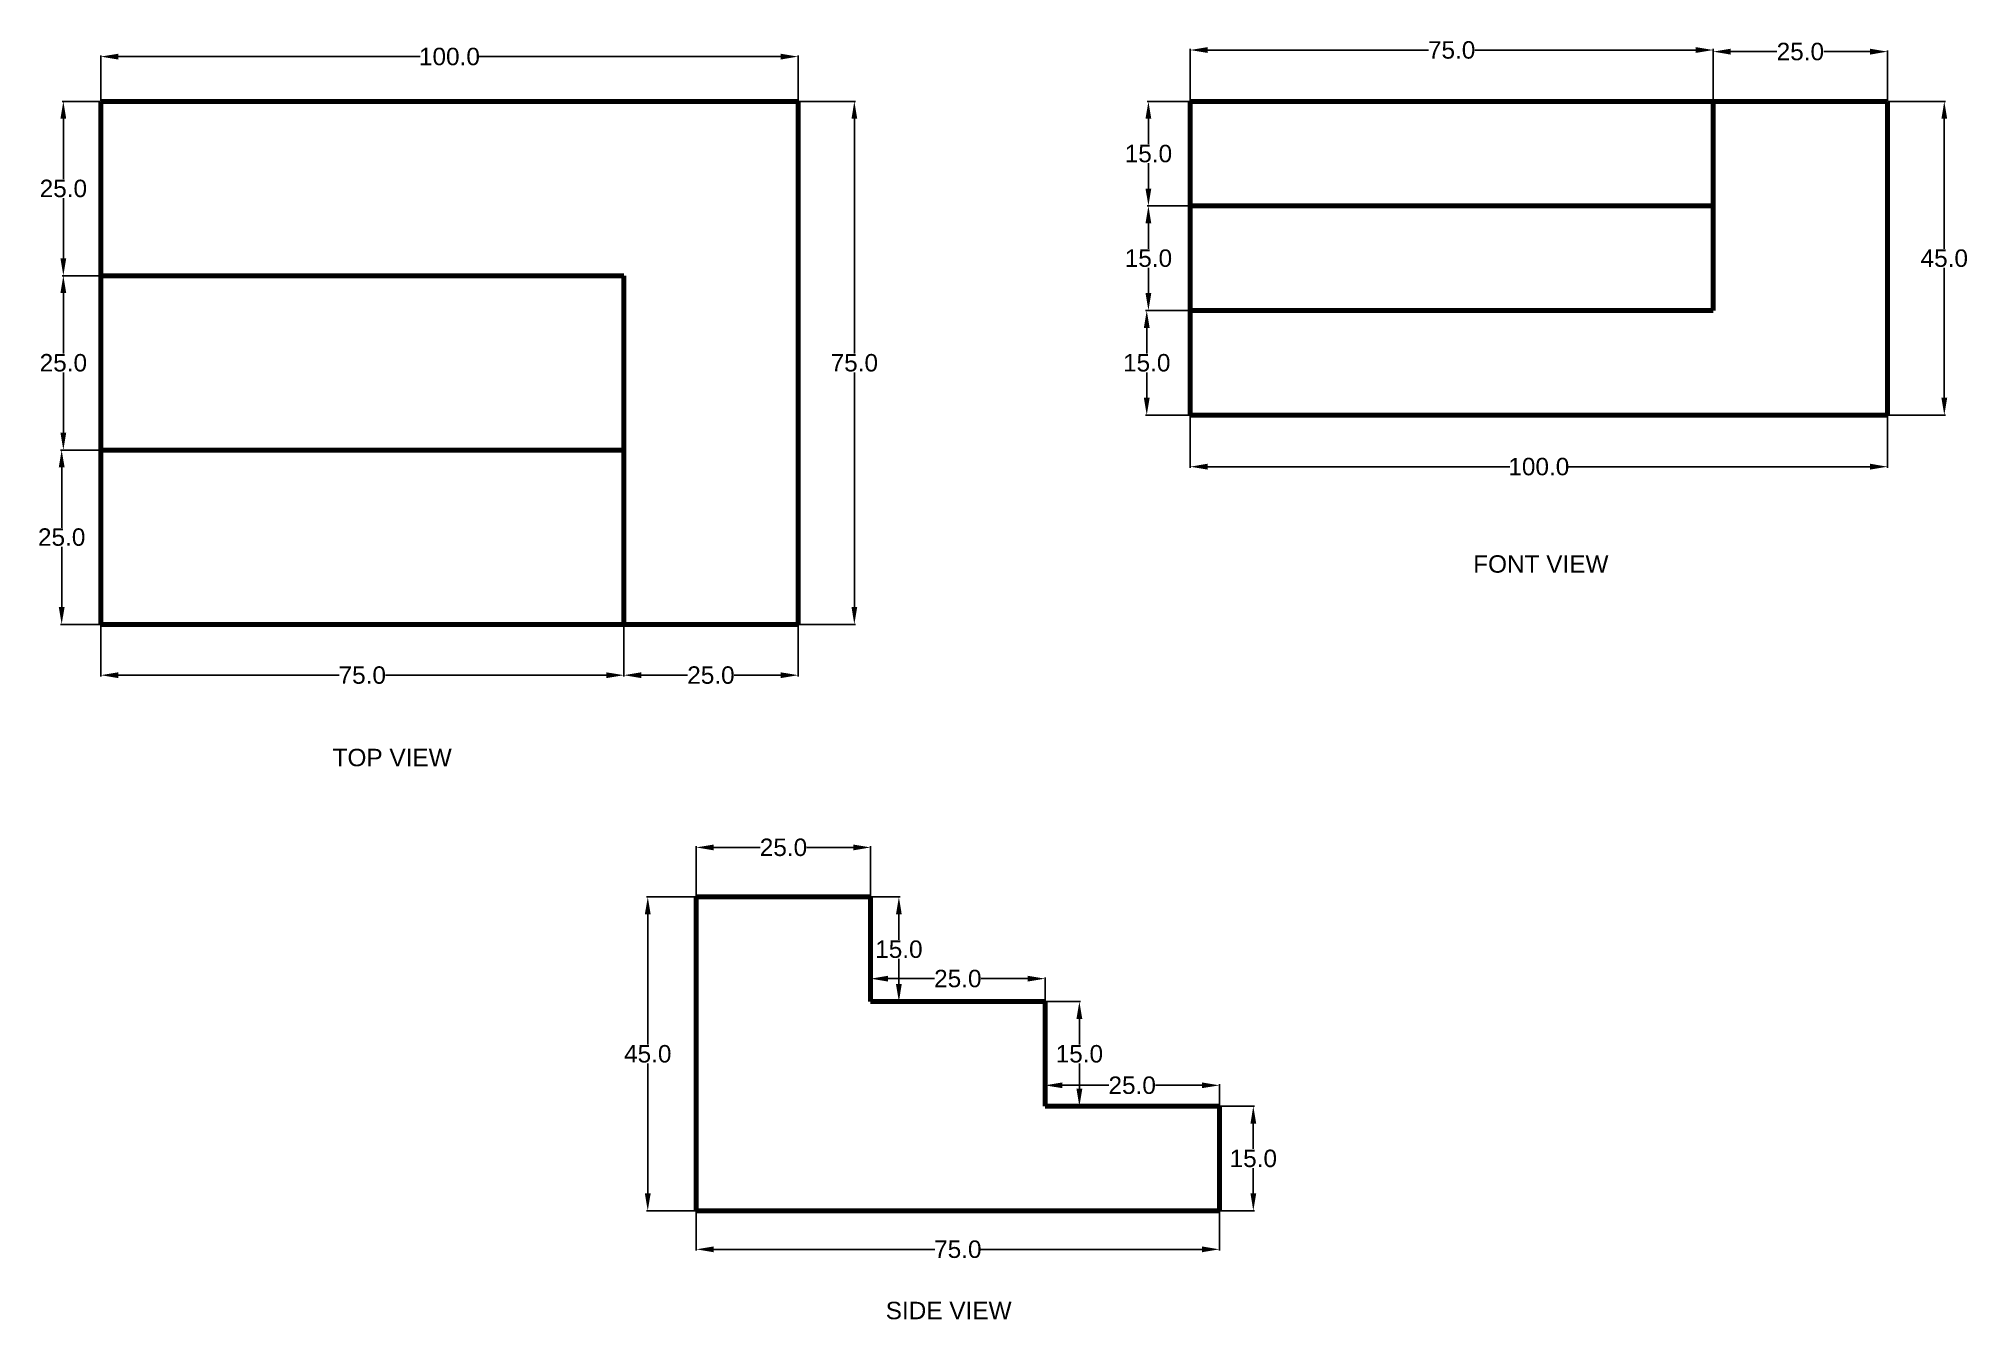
# Model space of a CAD drawing. Header units: millimetres. Extents: x -36 to 241, y 139 to 323.
import ezdxf

# ---------------------------------------------------------------- set-up
doc = ezdxf.new("R2010")
doc.units = ezdxf.units.MM
doc.layers.add('thick continuous', color=7, linetype='Continuous', lineweight=30)
doc.styles.get("Standard").update_dxf_attribs({"font": 'Arial.ttf'})
doc.dimstyles.get("Standard").update_dxf_attribs({"dimtxt": 2.5, "dimasz": 2.5, "dimexe": 0.18, "dimexo": 0.0625, "dimgap": 0.09, "dimtad": 0, "dimtih": 1, "dimtoh": 1, "dimdec": 1, "dimzin": 0, "dimdsep": 46, "dimtxsty": 'Standard', "dimcen": 0.09, "dimadec": 0, "dimazin": 0, "dimtfac": 1, "dimtdec": 1, "dimtofl": 0, "dimtmove": 0, "dimatfit": 3, "dimfxl": 1, "dimtolj": 1, "dimtzin": 0, "dimarcsym": 0})

# ---------------------------------------------------------------- blocks, each defined once
blk = doc.blocks.new('*D1')
at = {"layer": 'Defpoints', "color": 0, "transparency": 16777216}
for p in [(-26.87, 313.81), (-32.23, 288.81), (-26.87, 288.81)]:
    blk.add_point(p, dxfattribs=at)
at = {"layer": 'thick continuous', "color": 0, "lineweight": -2, "transparency": 16777216}
for p, q in [((-26.93, 313.81), (-32.41, 313.81)), ((-32.23, 311.31), (-32.23, 302.67)), ((-32.23, 291.31), (-32.23, 299.94)), ((-26.93, 288.81), (-32.41, 288.81))]:
    blk.add_line(p, q, dxfattribs=at)
at = {"layer": 'thick continuous', "color": 0, "transparency": 16777216}
for points in [[(-32.65, 311.31), (-31.82, 311.31), (-32.23, 313.81)], [(-32.65, 291.31), (-31.82, 291.31), (-32.23, 288.81)]]:
    blk.add_solid(points, dxfattribs=at)
at = {"layer": 'thick continuous', "color": 0, "lineweight": 5, "transparency": 16777216, "insert": (-32.23, 301.31), "char_height": 2.5, "attachment_point": 5}
blk.add_mtext('\\A1;25.0', dxfattribs=at)
blk = doc.blocks.new('*D2')
at = {"layer": 'Defpoints', "color": 0, "transparency": 16777216}
for p in [(-26.87, 288.81), (-32.23, 263.81), (-26.87, 263.81)]:
    blk.add_point(p, dxfattribs=at)
at = {"layer": 'thick continuous', "color": 0, "lineweight": -2, "transparency": 16777216}
for p, q in [((-26.93, 288.81), (-32.41, 288.81)), ((-32.23, 286.31), (-32.23, 277.67)), ((-32.23, 266.31), (-32.23, 274.94)), ((-26.93, 263.81), (-32.41, 263.81))]:
    blk.add_line(p, q, dxfattribs=at)
at = {"layer": 'thick continuous', "color": 0, "transparency": 16777216}
for points in [[(-32.65, 286.31), (-31.82, 286.31), (-32.23, 288.81)], [(-32.65, 266.31), (-31.82, 266.31), (-32.23, 263.81)]]:
    blk.add_solid(points, dxfattribs=at)
at = {"layer": 'thick continuous', "color": 0, "lineweight": 5, "transparency": 16777216, "insert": (-32.23, 276.31), "char_height": 2.5, "attachment_point": 5}
blk.add_mtext('\\A1;25.0', dxfattribs=at)
blk = doc.blocks.new('*D3')
at = {"layer": 'Defpoints', "color": 0, "transparency": 16777216}
for p in [(-26.87, 263.81), (-32.47, 238.81), (-26.87, 238.81)]:
    blk.add_point(p, dxfattribs=at)
at = {"layer": 'thick continuous', "color": 0, "lineweight": -2, "transparency": 16777216}
for p, q in [((-26.93, 263.81), (-32.65, 263.81)), ((-32.47, 261.31), (-32.47, 252.67)), ((-32.47, 241.31), (-32.47, 249.94)), ((-26.93, 238.81), (-32.65, 238.81))]:
    blk.add_line(p, q, dxfattribs=at)
at = {"layer": 'thick continuous', "color": 0, "transparency": 16777216}
for points in [[(-32.89, 261.31), (-32.05, 261.31), (-32.47, 263.81)], [(-32.89, 241.31), (-32.05, 241.31), (-32.47, 238.81)]]:
    blk.add_solid(points, dxfattribs=at)
at = {"layer": 'thick continuous', "color": 0, "lineweight": 5, "transparency": 16777216, "insert": (-32.47, 251.31), "char_height": 2.5, "attachment_point": 5}
blk.add_mtext('\\A1;25.0', dxfattribs=at)
blk = doc.blocks.new('*D4')
at = {"layer": 'Defpoints', "color": 0, "transparency": 16777216}
for p in [(-26.87, 238.81), (48.13, 238.81), (48.13, 231.52)]:
    blk.add_point(p, dxfattribs=at)
at = {"layer": 'thick continuous', "color": 0, "lineweight": -2, "transparency": 16777216}
for p, q in [((-26.87, 238.74), (-26.87, 231.34)), ((48.13, 238.74), (48.13, 231.34)), ((-24.37, 231.52), (7.31, 231.52)), ((45.63, 231.52), (13.95, 231.52))]:
    blk.add_line(p, q, dxfattribs=at)
at = {"layer": 'thick continuous', "color": 0, "transparency": 16777216}
for points in [[(-24.37, 231.93), (-24.37, 231.1), (-26.87, 231.52)], [(45.63, 231.93), (45.63, 231.1), (48.13, 231.52)]]:
    blk.add_solid(points, dxfattribs=at)
at = {"layer": 'thick continuous', "color": 0, "lineweight": 5, "transparency": 16777216, "insert": (10.63, 231.52), "char_height": 2.5, "attachment_point": 5}
blk.add_mtext('\\A1;75.0', dxfattribs=at)
blk = doc.blocks.new('*D5')
at = {"layer": 'Defpoints', "color": 0, "transparency": 16777216}
for p in [(48.13, 238.81), (73.13, 238.81), (73.13, 231.52)]:
    blk.add_point(p, dxfattribs=at)
at = {"layer": 'thick continuous', "color": 0, "lineweight": -2, "transparency": 16777216}
for p, q in [((48.13, 238.74), (48.13, 231.34)), ((73.13, 238.74), (73.13, 231.34)), ((50.63, 231.52), (57.27, 231.52)), ((70.63, 231.52), (63.98, 231.52))]:
    blk.add_line(p, q, dxfattribs=at)
at = {"layer": 'thick continuous', "color": 0, "transparency": 16777216}
for points in [[(50.63, 231.93), (50.63, 231.1), (48.13, 231.52)], [(70.63, 231.93), (70.63, 231.1), (73.13, 231.52)]]:
    blk.add_solid(points, dxfattribs=at)
at = {"layer": 'thick continuous', "color": 0, "lineweight": 5, "transparency": 16777216, "insert": (60.63, 231.52), "char_height": 2.5, "attachment_point": 5}
blk.add_mtext('\\A1;25.0', dxfattribs=at)
blk = doc.blocks.new('*D6')
at = {"layer": 'Defpoints', "color": 0, "transparency": 16777216}
for p in [(73.13, 313.81), (81.19, 313.81), (73.13, 238.81)]:
    blk.add_point(p, dxfattribs=at)
at = {"layer": 'thick continuous', "color": 0, "lineweight": -2, "transparency": 16777216}
for p, q in [((73.19, 313.81), (81.37, 313.81)), ((81.19, 311.31), (81.19, 277.67)), ((81.19, 241.31), (81.19, 274.94)), ((73.19, 238.81), (81.37, 238.81))]:
    blk.add_line(p, q, dxfattribs=at)
at = {"layer": 'thick continuous', "color": 0, "transparency": 16777216}
for points in [[(80.78, 311.31), (81.61, 311.31), (81.19, 313.81)], [(80.78, 241.31), (81.61, 241.31), (81.19, 238.81)]]:
    blk.add_solid(points, dxfattribs=at)
at = {"layer": 'thick continuous', "color": 0, "lineweight": 5, "transparency": 16777216, "insert": (81.19, 276.31), "char_height": 2.5, "attachment_point": 5}
blk.add_mtext('\\A1;75.0', dxfattribs=at)
blk = doc.blocks.new('*D7')
at = {"layer": 'Defpoints', "color": 0, "transparency": 16777216}
for p in [(73.13, 320.23), (-26.87, 313.81), (73.13, 313.81)]:
    blk.add_point(p, dxfattribs=at)
at = {"layer": 'thick continuous', "color": 0, "lineweight": -2, "transparency": 16777216}
for p, q in [((-26.87, 313.87), (-26.87, 320.41)), ((-24.37, 320.23), (18.94, 320.23)), ((70.63, 320.23), (27.31, 320.23)), ((73.13, 313.87), (73.13, 320.41))]:
    blk.add_line(p, q, dxfattribs=at)
at = {"layer": 'thick continuous', "color": 0, "transparency": 16777216}
for points in [[(-24.37, 320.64), (-24.37, 319.81), (-26.87, 320.23)], [(70.63, 320.64), (70.63, 319.81), (73.13, 320.23)]]:
    blk.add_solid(points, dxfattribs=at)
at = {"layer": 'thick continuous', "color": 0, "lineweight": 5, "transparency": 16777216, "insert": (23.13, 320.23), "char_height": 2.5, "attachment_point": 5}
blk.add_mtext('\\A1;100.0', dxfattribs=at)
blk = doc.blocks.new('*D8')
at = {"layer": 'Defpoints', "color": 0, "transparency": 16777216}
for p in [(123.12, 283.81), (129.34, 283.81), (129.34, 268.81)]:
    blk.add_point(p, dxfattribs=at)
at = {"layer": 'thick continuous', "color": 0, "lineweight": -2, "transparency": 16777216}
for p, q in [((129.28, 283.81), (122.94, 283.81)), ((123.12, 281.31), (123.12, 277.67)), ((123.12, 271.31), (123.12, 274.94)), ((129.28, 268.81), (122.94, 268.81))]:
    blk.add_line(p, q, dxfattribs=at)
at = {"layer": 'thick continuous', "color": 0, "transparency": 16777216}
for points in [[(122.7, 281.31), (123.54, 281.31), (123.12, 283.81)], [(122.7, 271.31), (123.54, 271.31), (123.12, 268.81)]]:
    blk.add_solid(points, dxfattribs=at)
at = {"layer": 'thick continuous', "color": 0, "lineweight": 5, "transparency": 16777216, "insert": (123.12, 276.31), "char_height": 2.5, "attachment_point": 5}
blk.add_mtext('\\A1;15.0', dxfattribs=at)
blk = doc.blocks.new('*D9')
at = {"layer": 'Defpoints', "color": 0, "transparency": 16777216}
for p in [(123.36, 298.81), (129.34, 298.81), (129.34, 283.81)]:
    blk.add_point(p, dxfattribs=at)
at = {"layer": 'thick continuous', "color": 0, "lineweight": -2, "transparency": 16777216}
for p, q in [((129.28, 298.81), (123.18, 298.81)), ((123.36, 296.31), (123.36, 292.67)), ((123.36, 286.31), (123.36, 289.94)), ((129.28, 283.81), (123.18, 283.81))]:
    blk.add_line(p, q, dxfattribs=at)
at = {"layer": 'thick continuous', "color": 0, "transparency": 16777216}
for points in [[(122.94, 296.31), (123.77, 296.31), (123.36, 298.81)], [(122.94, 286.31), (123.77, 286.31), (123.36, 283.81)]]:
    blk.add_solid(points, dxfattribs=at)
at = {"layer": 'thick continuous', "color": 0, "lineweight": 5, "transparency": 16777216, "insert": (123.36, 291.31), "char_height": 2.5, "attachment_point": 5}
blk.add_mtext('\\A1;15.0', dxfattribs=at)
blk = doc.blocks.new('*D10')
at = {"layer": 'Defpoints', "color": 0, "transparency": 16777216}
for p in [(123.36, 313.81), (129.34, 313.81), (129.34, 298.81)]:
    blk.add_point(p, dxfattribs=at)
at = {"layer": 'thick continuous', "color": 0, "lineweight": -2, "transparency": 16777216}
for p, q in [((129.28, 313.81), (123.18, 313.81)), ((123.36, 311.31), (123.36, 307.67)), ((123.36, 301.31), (123.36, 304.94)), ((129.28, 298.81), (123.18, 298.81))]:
    blk.add_line(p, q, dxfattribs=at)
at = {"layer": 'thick continuous', "color": 0, "transparency": 16777216}
for points in [[(122.94, 311.31), (123.77, 311.31), (123.36, 313.81)], [(122.94, 301.31), (123.77, 301.31), (123.36, 298.81)]]:
    blk.add_solid(points, dxfattribs=at)
at = {"layer": 'thick continuous', "color": 0, "lineweight": 5, "transparency": 16777216, "insert": (123.36, 306.31), "char_height": 2.5, "attachment_point": 5}
blk.add_mtext('\\A1;15.0', dxfattribs=at)
blk = doc.blocks.new('*D11')
at = {"layer": 'Defpoints', "color": 0, "transparency": 16777216}
for p in [(204.34, 321.17), (129.34, 313.81), (204.34, 313.81)]:
    blk.add_point(p, dxfattribs=at)
at = {"layer": 'thick continuous', "color": 0, "lineweight": -2, "transparency": 16777216}
for p, q in [((129.34, 313.87), (129.34, 321.35)), ((131.84, 321.17), (163.52, 321.17)), ((201.84, 321.17), (170.17, 321.17)), ((204.34, 313.87), (204.34, 321.35))]:
    blk.add_line(p, q, dxfattribs=at)
at = {"layer": 'thick continuous', "color": 0, "transparency": 16777216}
for points in [[(131.84, 321.59), (131.84, 320.76), (129.34, 321.17)], [(201.84, 321.59), (201.84, 320.76), (204.34, 321.17)]]:
    blk.add_solid(points, dxfattribs=at)
at = {"layer": 'thick continuous', "color": 0, "lineweight": 5, "transparency": 16777216, "insert": (166.84, 321.17), "char_height": 2.5, "attachment_point": 5}
blk.add_mtext('\\A1;75.0', dxfattribs=at)
blk = doc.blocks.new('*D12')
at = {"layer": 'Defpoints', "color": 0, "transparency": 16777216}
for p in [(229.34, 320.94), (204.34, 313.81), (229.34, 313.81)]:
    blk.add_point(p, dxfattribs=at)
at = {"layer": 'thick continuous', "color": 0, "lineweight": -2, "transparency": 16777216}
for p, q in [((204.34, 313.87), (204.34, 321.12)), ((206.84, 320.94), (213.49, 320.94)), ((226.84, 320.94), (220.2, 320.94)), ((229.34, 313.87), (229.34, 321.12))]:
    blk.add_line(p, q, dxfattribs=at)
at = {"layer": 'thick continuous', "color": 0, "transparency": 16777216}
for points in [[(206.84, 321.36), (206.84, 320.52), (204.34, 320.94)], [(226.84, 321.36), (226.84, 320.52), (229.34, 320.94)]]:
    blk.add_solid(points, dxfattribs=at)
at = {"layer": 'thick continuous', "color": 0, "lineweight": 5, "transparency": 16777216, "insert": (216.84, 320.94), "char_height": 2.5, "attachment_point": 5}
blk.add_mtext('\\A1;25.0', dxfattribs=at)
blk = doc.blocks.new('*D13')
at = {"layer": 'Defpoints', "color": 0, "transparency": 16777216}
for p in [(229.34, 313.81), (229.34, 268.81), (237.48, 268.81)]:
    blk.add_point(p, dxfattribs=at)
at = {"layer": 'thick continuous', "color": 0, "lineweight": -2, "transparency": 16777216}
for p, q in [((229.41, 313.81), (237.66, 313.81)), ((237.48, 311.31), (237.48, 292.67)), ((237.48, 271.31), (237.48, 289.94)), ((229.41, 268.81), (237.66, 268.81))]:
    blk.add_line(p, q, dxfattribs=at)
at = {"layer": 'thick continuous', "color": 0, "transparency": 16777216}
for points in [[(237.07, 311.31), (237.9, 311.31), (237.48, 313.81)], [(237.07, 271.31), (237.9, 271.31), (237.48, 268.81)]]:
    blk.add_solid(points, dxfattribs=at)
at = {"layer": 'thick continuous', "color": 0, "lineweight": 5, "transparency": 16777216, "insert": (237.48, 291.31), "char_height": 2.5, "attachment_point": 5}
blk.add_mtext('\\A1;45.0', dxfattribs=at)
blk = doc.blocks.new('*D14')
at = {"layer": 'Defpoints', "color": 0, "transparency": 16777216}
for p in [(129.34, 268.81), (229.34, 268.81), (129.34, 261.42)]:
    blk.add_point(p, dxfattribs=at)
at = {"layer": 'thick continuous', "color": 0, "lineweight": -2, "transparency": 16777216}
for p, q in [((129.34, 268.74), (129.34, 261.24)), ((229.34, 268.74), (229.34, 261.24)), ((131.84, 261.42), (175.16, 261.42)), ((226.84, 261.42), (183.53, 261.42))]:
    blk.add_line(p, q, dxfattribs=at)
at = {"layer": 'thick continuous', "color": 0, "transparency": 16777216}
for points in [[(131.84, 261.84), (131.84, 261), (129.34, 261.42)], [(226.84, 261.84), (226.84, 261), (229.34, 261.42)]]:
    blk.add_solid(points, dxfattribs=at)
at = {"layer": 'thick continuous', "color": 0, "lineweight": 5, "transparency": 16777216, "insert": (179.34, 261.42), "char_height": 2.5, "attachment_point": 5}
blk.add_mtext('\\A1;100.0', dxfattribs=at)
blk = doc.blocks.new('*D15')
at = {"layer": 'Defpoints', "color": 0, "transparency": 16777216}
for p in [(58.53, 199.71), (51.57, 154.71), (58.53, 154.71)]:
    blk.add_point(p, dxfattribs=at)
at = {"layer": 'thick continuous', "color": 0, "lineweight": -2, "transparency": 16777216}
for p, q in [((58.47, 199.71), (51.39, 199.71)), ((51.57, 197.21), (51.57, 178.57)), ((51.57, 157.21), (51.57, 175.84)), ((58.47, 154.71), (51.39, 154.71))]:
    blk.add_line(p, q, dxfattribs=at)
at = {"layer": 'thick continuous', "color": 0, "transparency": 16777216}
for points in [[(51.15, 197.21), (51.99, 197.21), (51.57, 199.71)], [(51.15, 157.21), (51.99, 157.21), (51.57, 154.71)]]:
    blk.add_solid(points, dxfattribs=at)
at = {"layer": 'thick continuous', "color": 0, "lineweight": 5, "transparency": 16777216, "insert": (51.57, 177.21), "char_height": 2.5, "attachment_point": 5}
blk.add_mtext('\\A1;45.0', dxfattribs=at)
blk = doc.blocks.new('*D16')
at = {"layer": 'Defpoints', "color": 0, "transparency": 16777216}
for p in [(58.53, 206.82), (58.53, 199.71), (83.53, 199.71)]:
    blk.add_point(p, dxfattribs=at)
at = {"layer": 'thick continuous', "color": 0, "lineweight": -2, "transparency": 16777216}
for p, q in [((58.53, 199.77), (58.53, 207)), ((61.03, 206.82), (67.67, 206.82)), ((81.03, 206.82), (74.38, 206.82)), ((83.53, 199.77), (83.53, 207))]:
    blk.add_line(p, q, dxfattribs=at)
at = {"layer": 'thick continuous', "color": 0, "transparency": 16777216}
for points in [[(61.03, 207.23), (61.03, 206.4), (58.53, 206.82)], [(81.03, 207.23), (81.03, 206.4), (83.53, 206.82)]]:
    blk.add_solid(points, dxfattribs=at)
at = {"layer": 'thick continuous', "color": 0, "lineweight": 5, "transparency": 16777216, "insert": (71.03, 206.82), "char_height": 2.5, "attachment_point": 5}
blk.add_mtext('\\A1;25.0', dxfattribs=at)
blk = doc.blocks.new('*D17')
at = {"layer": 'Defpoints', "color": 0, "transparency": 16777216}
for p in [(83.53, 199.71), (87.58, 199.71), (83.53, 184.71)]:
    blk.add_point(p, dxfattribs=at)
at = {"layer": 'thick continuous', "color": 0, "lineweight": -2, "transparency": 16777216}
for p, q in [((83.59, 199.71), (87.76, 199.71)), ((87.58, 197.21), (87.58, 193.57)), ((87.58, 187.21), (87.58, 190.84)), ((83.59, 184.71), (87.76, 184.71))]:
    blk.add_line(p, q, dxfattribs=at)
at = {"layer": 'thick continuous', "color": 0, "transparency": 16777216}
for points in [[(87.16, 197.21), (87.99, 197.21), (87.58, 199.71)], [(87.16, 187.21), (87.99, 187.21), (87.58, 184.71)]]:
    blk.add_solid(points, dxfattribs=at)
at = {"layer": 'thick continuous', "color": 0, "lineweight": 5, "transparency": 16777216, "insert": (87.58, 192.21), "char_height": 2.5, "attachment_point": 5}
blk.add_mtext('\\A1;15.0', dxfattribs=at)
blk = doc.blocks.new('*D18')
at = {"layer": 'Defpoints', "color": 0, "transparency": 16777216}
for p in [(83.53, 188), (83.53, 184.71), (108.53, 184.71)]:
    blk.add_point(p, dxfattribs=at)
at = {"layer": 'thick continuous', "color": 0, "lineweight": -2, "transparency": 16777216}
for p, q in [((83.53, 184.77), (83.53, 188.18)), ((108.53, 184.77), (108.53, 188.18)), ((86.03, 188), (92.67, 188)), ((106.03, 188), (99.38, 188))]:
    blk.add_line(p, q, dxfattribs=at)
at = {"layer": 'thick continuous', "color": 0, "transparency": 16777216}
for points in [[(86.03, 188.41), (86.03, 187.58), (83.53, 188)], [(106.03, 188.41), (106.03, 187.58), (108.53, 188)]]:
    blk.add_solid(points, dxfattribs=at)
at = {"layer": 'thick continuous', "color": 0, "lineweight": 5, "transparency": 16777216, "insert": (96.03, 188), "char_height": 2.5, "attachment_point": 5}
blk.add_mtext('\\A1;25.0', dxfattribs=at)
blk = doc.blocks.new('*D19')
at = {"layer": 'Defpoints', "color": 0, "transparency": 16777216}
for p in [(108.53, 184.71), (113.46, 184.71), (108.53, 169.71)]:
    blk.add_point(p, dxfattribs=at)
at = {"layer": 'thick continuous', "color": 0, "lineweight": -2, "transparency": 16777216}
for p, q in [((108.59, 184.71), (113.64, 184.71)), ((113.46, 182.21), (113.46, 178.57)), ((113.46, 172.21), (113.46, 175.84)), ((108.59, 169.71), (113.64, 169.71))]:
    blk.add_line(p, q, dxfattribs=at)
at = {"layer": 'thick continuous', "color": 0, "transparency": 16777216}
for points in [[(113.04, 182.21), (113.88, 182.21), (113.46, 184.71)], [(113.04, 172.21), (113.88, 172.21), (113.46, 169.71)]]:
    blk.add_solid(points, dxfattribs=at)
at = {"layer": 'thick continuous', "color": 0, "lineweight": 5, "transparency": 16777216, "insert": (113.46, 177.21), "char_height": 2.5, "attachment_point": 5}
blk.add_mtext('\\A1;15.0', dxfattribs=at)
blk = doc.blocks.new('*D20')
at = {"layer": 'Defpoints', "color": 0, "transparency": 16777216}
for p in [(108.53, 172.7), (108.53, 169.71), (133.53, 169.71)]:
    blk.add_point(p, dxfattribs=at)
at = {"layer": 'thick continuous', "color": 0, "lineweight": -2, "transparency": 16777216}
for p, q in [((108.53, 169.77), (108.53, 172.88)), ((111.03, 172.7), (117.67, 172.7)), ((131.03, 172.7), (124.38, 172.7)), ((133.53, 169.77), (133.53, 172.88))]:
    blk.add_line(p, q, dxfattribs=at)
at = {"layer": 'thick continuous', "color": 0, "transparency": 16777216}
for points in [[(111.03, 173.12), (111.03, 172.29), (108.53, 172.7)], [(131.03, 173.12), (131.03, 172.29), (133.53, 172.7)]]:
    blk.add_solid(points, dxfattribs=at)
at = {"layer": 'thick continuous', "color": 0, "lineweight": 5, "transparency": 16777216, "insert": (121.03, 172.7), "char_height": 2.5, "attachment_point": 5}
blk.add_mtext('\\A1;25.0', dxfattribs=at)
blk = doc.blocks.new('*D21')
at = {"layer": 'Defpoints', "color": 0, "transparency": 16777216}
for p in [(133.53, 169.71), (138.4, 169.71), (133.53, 154.71)]:
    blk.add_point(p, dxfattribs=at)
at = {"layer": 'thick continuous', "color": 0, "lineweight": -2, "transparency": 16777216}
for p, q in [((133.59, 169.71), (138.58, 169.71)), ((138.4, 167.21), (138.4, 163.57)), ((138.4, 157.21), (138.4, 160.84)), ((133.59, 154.71), (138.58, 154.71))]:
    blk.add_line(p, q, dxfattribs=at)
at = {"layer": 'thick continuous', "color": 0, "transparency": 16777216}
for points in [[(137.99, 167.21), (138.82, 167.21), (138.4, 169.71)], [(137.99, 157.21), (138.82, 157.21), (138.4, 154.71)]]:
    blk.add_solid(points, dxfattribs=at)
at = {"layer": 'thick continuous', "color": 0, "lineweight": 5, "transparency": 16777216, "insert": (138.4, 162.21), "char_height": 2.5, "attachment_point": 5}
blk.add_mtext('\\A1;15.0', dxfattribs=at)
blk = doc.blocks.new('*D22')
at = {"layer": 'Defpoints', "color": 0, "transparency": 16777216}
for p in [(58.53, 154.71), (133.53, 154.71), (133.53, 149.18)]:
    blk.add_point(p, dxfattribs=at)
at = {"layer": 'thick continuous', "color": 0, "lineweight": -2, "transparency": 16777216}
for p, q in [((58.53, 154.65), (58.53, 149)), ((133.53, 154.65), (133.53, 149)), ((61.03, 149.18), (92.71, 149.18)), ((131.03, 149.18), (99.35, 149.18))]:
    blk.add_line(p, q, dxfattribs=at)
at = {"layer": 'thick continuous', "color": 0, "transparency": 16777216}
for points in [[(61.03, 149.6), (61.03, 148.76), (58.53, 149.18)], [(131.03, 149.6), (131.03, 148.76), (133.53, 149.18)]]:
    blk.add_solid(points, dxfattribs=at)
at = {"layer": 'thick continuous', "color": 0, "lineweight": 5, "transparency": 16777216, "insert": (96.03, 149.18), "char_height": 2.5, "attachment_point": 5}
blk.add_mtext('\\A1;75.0', dxfattribs=at)

msp = doc.modelspace()

# ---------------------------------------------------------------- linework, layer by layer
at = {"layer": 'thick continuous', "lineweight": 80}
for p, q in [((-26.87, 313.81), (73.13, 313.81)), ((-26.87, 238.81), (-26.87, 313.81)), ((-26.87, 313.81), (-26.87, 288.81)), ((73.13, 313.81), (73.13, 238.81)), ((129.34, 313.81), (229.34, 313.81)), ((129.34, 268.81), (129.34, 313.81)), ((129.34, 313.81), (204.34, 313.81)), ((204.34, 313.81), (204.34, 298.81)), ((229.34, 313.81), (229.34, 268.81)), ((204.34, 298.81), (129.34, 298.81)), ((129.34, 298.81), (129.34, 283.81)), ((204.34, 283.81), (204.34, 298.81)), ((-26.87, 288.81), (48.13, 288.81)), ((48.13, 288.81), (48.13, 263.81)), ((129.34, 283.81), (204.34, 283.81)), ((229.34, 268.81), (129.34, 268.81)), ((48.13, 263.81), (-26.87, 263.81)), ((-26.87, 263.81), (-26.87, 238.81)), ((48.13, 238.81), (48.13, 263.81)), ((73.13, 238.81), (-26.87, 238.81)), ((-26.87, 238.81), (48.13, 238.81)), ((58.53, 199.71), (58.53, 154.71)), ((83.53, 199.71), (58.53, 199.71)), ((83.53, 184.71), (83.53, 199.71)), ((108.53, 184.71), (83.53, 184.71)), ((108.53, 169.71), (108.53, 184.71)), ((133.53, 169.71), (108.53, 169.71)), ((133.53, 154.71), (133.53, 169.71)), ((58.53, 154.71), (133.53, 154.71))]:
    msp.add_line(p, q, dxfattribs=at)

# ---------------------------------------------------------------- texts
at = {"layer": 'thick continuous', "char_height": 2.5, "attachment_point": 1}
for s, insert in [('FONT VIEW', (169.93, 248.72)), ('TOP VIEW', (6.38, 220.96)), ('SIDE VIEW', (85.69, 141.66))]:
    msp.add_mtext_dynamic_manual_height_columns(s, width=21.8927, gutter_width=12.5, heights=[6.05], dxfattribs=dict(at, insert=insert))

# ---------------------------------------------------------------- dimensions: what is measured, and where the dimension line sits
at = {"layer": 'thick continuous', "lineweight": 5}
for base, p1, p2, picture, middle in [((73.13, 320.23), (-26.87, 313.81), (73.13, 313.81), '*D7', (23.13, 320.23)), ((204.34, 321.17), (129.34, 313.81), (204.34, 313.81), '*D11', (166.84, 321.17)), ((229.34, 320.94), (204.34, 313.81), (229.34, 313.81), '*D12', (216.84, 320.94)), ((129.34, 261.42), (229.34, 268.81), (129.34, 268.81), '*D14', (179.34, 261.42)), ((48.13, 231.52), (-26.87, 238.81), (48.13, 238.81), '*D4', (10.63, 231.52)), ((73.13, 231.52), (48.13, 238.81), (73.13, 238.81), '*D5', (60.63, 231.52)), ((58.53, 206.82), (83.53, 199.71), (58.53, 199.71), '*D16', (71.03, 206.82)), ((83.53, 188), (108.53, 184.71), (83.53, 184.71), '*D18', (96.03, 188)), ((108.53, 172.7), (133.53, 169.71), (108.53, 169.71), '*D20', (121.03, 172.7)), ((133.53, 149.18), (58.53, 154.71), (133.53, 154.71), '*D22', (96.03, 149.18))]:
    dim = msp.add_linear_dim(base=base, p1=p1, p2=p2, dimstyle='Standard', dxfattribs=at)
    dim.commit()
    dim.dimension.update_dxf_attribs({"geometry": picture, "text_midpoint": middle})
for base, p1, p2, picture, middle in [((-32.23, 288.81), (-26.87, 313.81), (-26.87, 288.81), '*D1', (-32.23, 301.31)), ((81.19, 313.81), (73.13, 238.81), (73.13, 313.81), '*D6', (81.19, 276.31)), ((123.36, 313.81), (129.34, 298.81), (129.34, 313.81), '*D10', (123.36, 306.31)), ((237.48, 268.81), (229.34, 313.81), (229.34, 268.81), '*D13', (237.48, 291.31)), ((123.36, 298.81), (129.34, 283.81), (129.34, 298.81), '*D9', (123.36, 291.31)), ((-32.23, 263.81), (-26.87, 288.81), (-26.87, 263.81), '*D2', (-32.23, 276.31)), ((123.12, 283.81), (129.34, 268.81), (129.34, 283.81), '*D8', (123.12, 276.31)), ((-32.47, 238.81), (-26.87, 263.81), (-26.87, 238.81), '*D3', (-32.47, 251.31)), ((51.57, 154.71), (58.53, 199.71), (58.53, 154.71), '*D15', (51.57, 177.21)), ((87.58, 199.71), (83.53, 184.71), (83.53, 199.71), '*D17', (87.58, 192.21)), ((113.46, 184.71), (108.53, 169.71), (108.53, 184.71), '*D19', (113.46, 177.21)), ((138.4, 169.71), (133.53, 154.71), (133.53, 169.71), '*D21', (138.4, 162.21))]:
    dim = msp.add_linear_dim(base=base, p1=p1, p2=p2, angle=90, dimstyle='Standard', dxfattribs=at)
    dim.commit()
    dim.dimension.update_dxf_attribs({"geometry": picture, "text_midpoint": middle})

doc.saveas('drawing.dxf')
